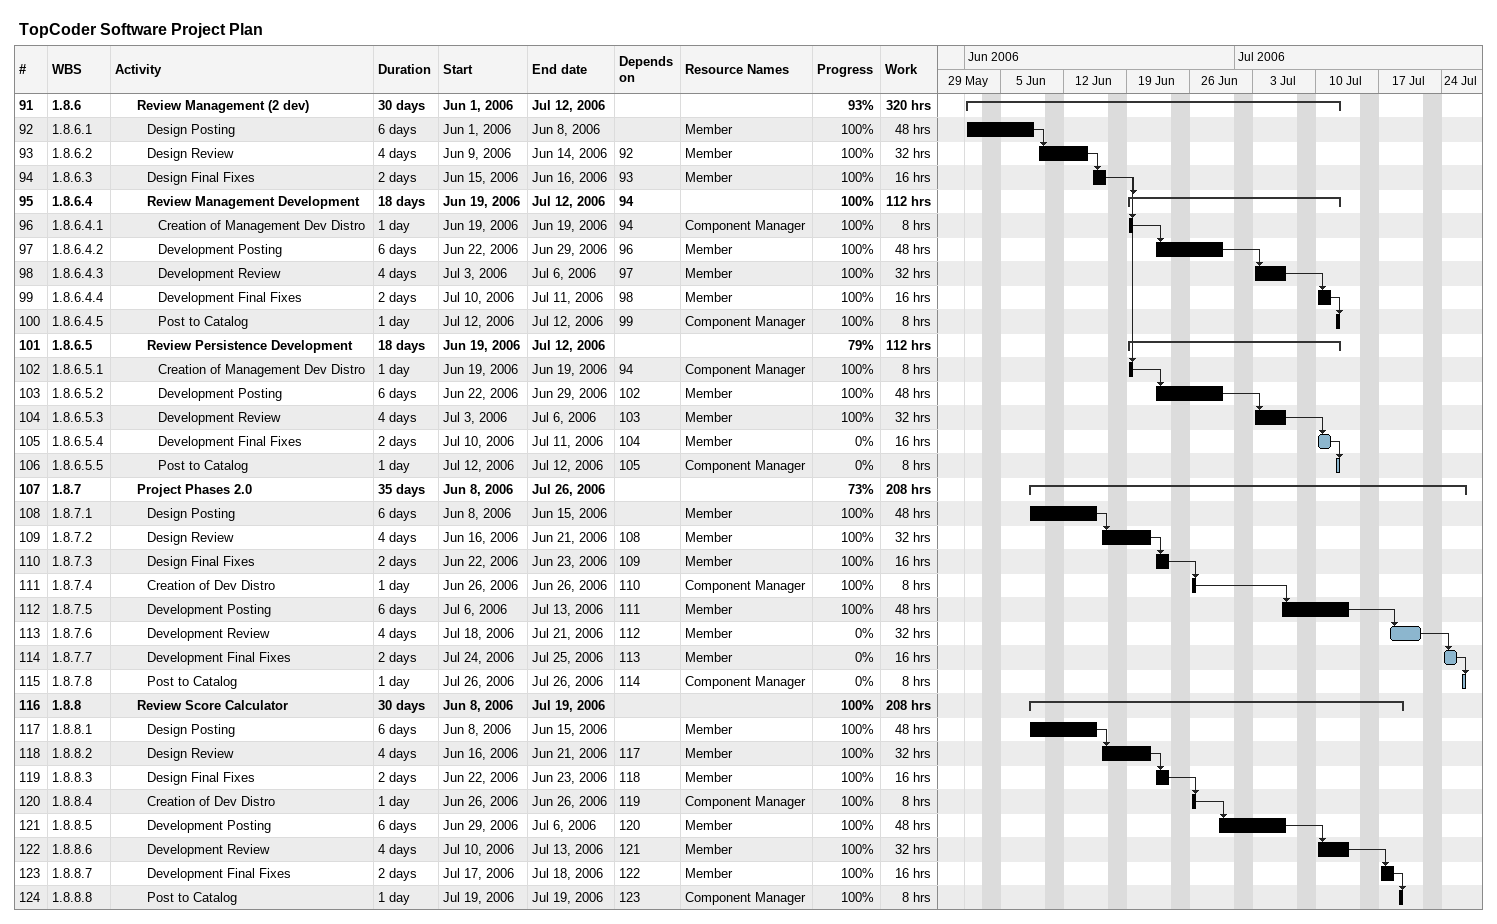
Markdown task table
TopCoder Software Project Plan

| ID | WBS | Task | Duration | Start | Finish | Predecessors | Resources | % complete | Work (h) |
|---|---|---|---|---|---|---|---|---|---|
| 91 | 1.8.6 | **Review Management (2 dev)** | 30d | 2006-06-01 | 2006-07-12 |  |  | 93 | 320 |
| 92 | 1.8.6.1 | Design Posting | 6d | 2006-06-01 | 2006-06-08 |  | Member | 100 | 48 |
| 93 | 1.8.6.2 | Design Review | 4d | 2006-06-09 | 2006-06-14 | 92 | Member | 100 | 32 |
| 94 | 1.8.6.3 | Design Final Fixes | 2d | 2006-06-15 | 2006-06-16 | 93 | Member | 100 | 16 |
| 95 | 1.8.6.4 | **Review Management Development** | 18d | 2006-06-19 | 2006-07-12 | 94 |  | 100 | 112 |
| 96 | 1.8.6.4.1 | Creation of Management Dev Distro | 1d | 2006-06-19 | 2006-06-19 | 94 | Component Manager | 100 | 8 |
| 97 | 1.8.6.4.2 | Development Posting | 6d | 2006-06-22 | 2006-06-29 | 96 | Member | 100 | 48 |
| 98 | 1.8.6.4.3 | Development Review | 4d | 2006-07-03 | 2006-07-06 | 97 | Member | 100 | 32 |
| 99 | 1.8.6.4.4 | Development Final Fixes | 2d | 2006-07-10 | 2006-07-11 | 98 | Member | 100 | 16 |
| 100 | 1.8.6.4.5 | Post to Catalog | 1d | 2006-07-12 | 2006-07-12 | 99 | Component Manager | 100 | 8 |
| 101 | 1.8.6.5 | **Review Persistence Development** | 18d | 2006-06-19 | 2006-07-12 |  |  | 79 | 112 |
| 102 | 1.8.6.5.1 | Creation of Management Dev Distro | 1d | 2006-06-19 | 2006-06-19 | 94 | Component Manager | 100 | 8 |
| 103 | 1.8.6.5.2 | Development Posting | 6d | 2006-06-22 | 2006-06-29 | 102 | Member | 100 | 48 |
| 104 | 1.8.6.5.3 | Development Review | 4d | 2006-07-03 | 2006-07-06 | 103 | Member | 100 | 32 |
| 105 | 1.8.6.5.4 | Development Final Fixes | 2d | 2006-07-10 | 2006-07-11 | 104 | Member | 0 | 16 |
| 106 | 1.8.6.5.5 | Post to Catalog | 1d | 2006-07-12 | 2006-07-12 | 105 | Component Manager | 0 | 8 |
| 107 | 1.8.7 | **Project Phases 2.0** | 35d | 2006-06-08 | 2006-07-26 |  |  | 73 | 208 |
| 108 | 1.8.7.1 | Design Posting | 6d | 2006-06-08 | 2006-06-15 |  | Member | 100 | 48 |
| 109 | 1.8.7.2 | Design Review | 4d | 2006-06-16 | 2006-06-21 | 108 | Member | 100 | 32 |
| 110 | 1.8.7.3 | Design Final Fixes | 2d | 2006-06-22 | 2006-06-23 | 109 | Member | 100 | 16 |
| 111 | 1.8.7.4 | Creation of Dev Distro | 1d | 2006-06-26 | 2006-06-26 | 110 | Component Manager | 100 | 8 |
| 112 | 1.8.7.5 | Development Posting | 6d | 2006-07-06 | 2006-07-13 | 111 | Member | 100 | 48 |
| 113 | 1.8.7.6 | Development Review | 4d | 2006-07-18 | 2006-07-21 | 112 | Member | 0 | 32 |
| 114 | 1.8.7.7 | Development Final Fixes | 2d | 2006-07-24 | 2006-07-25 | 113 | Member | 0 | 16 |
| 115 | 1.8.7.8 | Post to Catalog | 1d | 2006-07-26 | 2006-07-26 | 114 | Component Manager | 0 | 8 |
| 116 | 1.8.8 | **Review Score Calculator** | 30d | 2006-06-08 | 2006-07-19 |  |  | 100 | 208 |
| 117 | 1.8.8.1 | Design Posting | 6d | 2006-06-08 | 2006-06-15 |  | Member | 100 | 48 |
| 118 | 1.8.8.2 | Design Review | 4d | 2006-06-16 | 2006-06-21 | 117 | Member | 100 | 32 |
| 119 | 1.8.8.3 | Design Final Fixes | 2d | 2006-06-22 | 2006-06-23 | 118 | Member | 100 | 16 |
| 120 | 1.8.8.4 | Creation of Dev Distro | 1d | 2006-06-26 | 2006-06-26 | 119 | Component Manager | 100 | 8 |
| 121 | 1.8.8.5 | Development Posting | 6d | 2006-06-29 | 2006-07-06 | 120 | Member | 100 | 48 |
| 122 | 1.8.8.6 | Development Review | 4d | 2006-07-10 | 2006-07-13 | 121 | Member | 100 | 32 |
| 123 | 1.8.8.7 | Development Final Fixes | 2d | 2006-07-17 | 2006-07-18 | 122 | Member | 100 | 16 |
| 124 | 1.8.8.8 | Post to Catalog | 1d | 2006-07-19 | 2006-07-19 | 123 | Component Manager | 100 | 8 |
